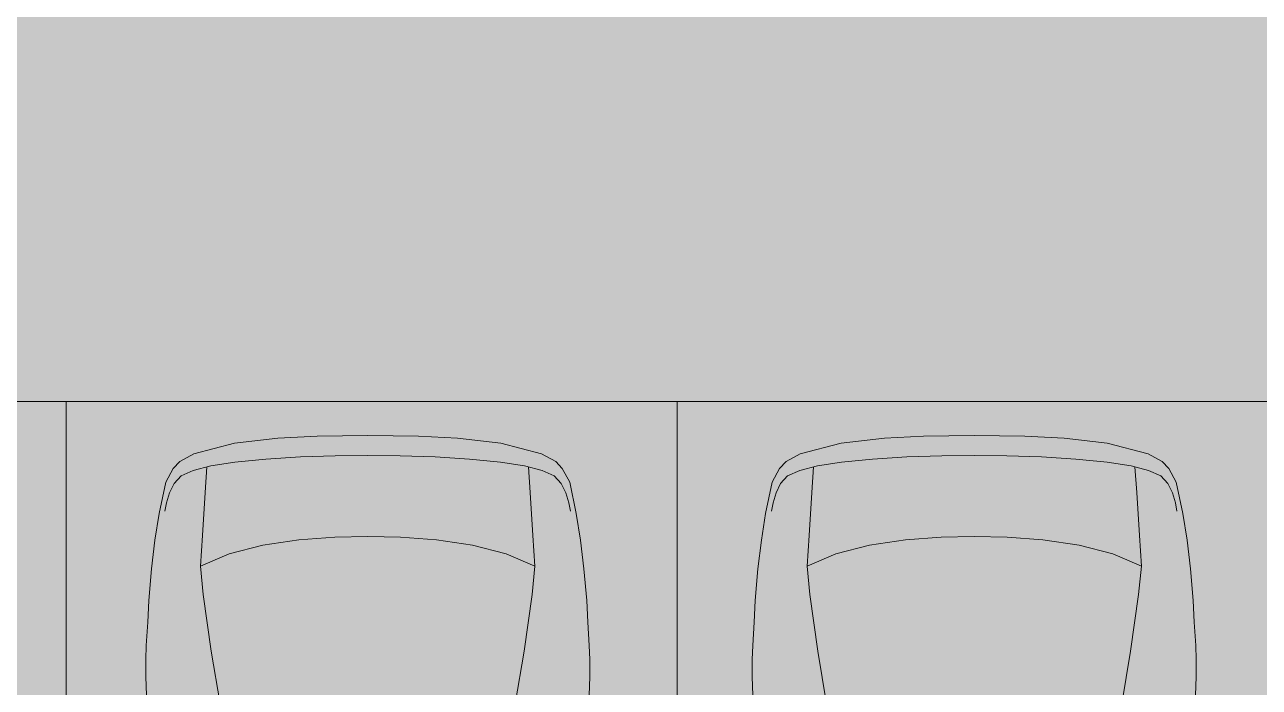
# Model space of a CAD drawing. Header units: millimetres. Extents: x 141848 to 1648660, y -465012 to -151356.
# Drawn here: x 461567 to 466618, y -266857 to -264144 of the extents above; entities that cross this region are included whole.
import ezdxf

# ---------------------------------------------------------------- set-up
doc = ezdxf.new("R2010")
doc.units = ezdxf.units.MM
doc.header["$MEASUREMENT"] = 0
doc.layers.add('Extérieur - Environnement', color=7, linetype='Continuous')

msp = doc.modelspace()

# ---------------------------------------------------------------- hatches: boundary and pattern name
at = {"linetype": 'Continuous', "lineweight": 0, "true_color": 0x6f6f6f}
h = msp.add_hatch(color=8, dxfattribs=at)
h.paths.add_polyline_path([(360547.961, -275935.042), (360547.961, -295062.571), (487920.34, -293826.868), (487920.34, -270902.734), (487462.568, -270902.734), (472913.119, -271040.575), (472913.119, -163437.635), (371855.719, -163437.635), (371855.719, -271040.575), (371882.482, -271040.57), (371882.665, -272000.514, -0.40942736), (367883.201, -275935.042)])
h.paths.add_polyline_path([(377135.103, -260639.953), (373845.103, -260639.953), (373845.103, -248364.953), (373845.103, -243089.974), (373845.103, -242189.974), (377135.103, -242189.974)], flags=0)
h.paths.add_polyline_path([(415474.561, -260810.571), (380202.952, -260810.571), (380202.952, -230015.57), (380202.952, -193810.571), (380202.952, -171995.57), (431505.799, -171995.57), (464309.564, -171995.57), (464309.564, -262266.885), (436549.587, -262266.885), (436549.587, -189810.571), (412055.061, -189810.571), (412055.061, -201780.57), (412055.061, -204495.57), (415454.069, -204495.57), (415454.069, -208495.57), (415454.069, -218295.57), (405655.061, -218295.57), (405655.061, -222495.57), (415474.561, -222495.57)], flags=0)
h.paths.add_polyline_path([(381436.562, -269433.913, -0.09031866), (381558.292, -268727.623, -0.20144873), (382612.158, -267592.74, -0.10421145), (383417.525, -267415.055), (384017.498, -267409.371, -0.10404461), (384824.873, -267571.244, -0.23825546), (385983.776, -268953.318, -0.05518862), (386036.355, -269390.334), (386038.45, -269611.438), (386050.565, -270890.267), (385792.102, -271892.761, -0.26794919), (384069.602, -272909.124), (383469.629, -272914.808, -0.19371746), (382078.771, -272370.185, -0.07056876), (381728.183, -271931.262, -0.1316525), (381450.772, -270933.845)], flags=0)
h.paths.add_polyline_path([(392016.505, -273452.052), (392030.007, -267377.824, -0.3805567), (394016.505, -265609.826), (394094.233, -265609.826), (394094.233, -270609.826), (409094.233, -270609.826), (409094.233, -265609.826), (414055.71, -265609.826, -0.41421356), (415555.71, -267109.826), (415555.71, -273660.699, -0.34550161), (413836.804, -275433.432), (394027.271, -275599.002, -0.4157911), (392016.505, -273599.031)], flags=0)
h.paths.add_polyline_path([(424209.612, -271504.083, -0.13447393), (423930.467, -270484.937), (423930.467, -268984.937, -0.41421356), (425930.467, -266984.937), (426530.467, -266984.937, -0.41421356), (428530.467, -268984.937), (428530.467, -270484.937, -0.12882035), (428273.55, -271465.581, -0.27093629), (426530.467, -272484.937), (425930.467, -272484.937, -0.26498)], flags=0)
h.paths.add_polyline_path([(436562.206, -273329.325), (436569.468, -267730.336, -0.09856151), (436800.237, -266943.721), (436817.2, -266951.545, -0.258849), (438654.998, -265605.827), (438652.661, -265587.294), (439337.088, -265587.294), (439337.088, -265687.294), (439337.088, -270687.294), (469237.088, -270687.294), (469237.088, -265687.294), (470907.523, -265687.294), (472885.813, -265687.294), (472885.813, -267687.294), (472885.813, -271062.255, 0.00134576), (472885.842, -271073.021), (472896.728, -273095.233, -0.41421356), (470907.523, -275105.97), (462184.053, -275105.97, -0.00518896), (462130.957, -275116.103), (454147.511, -275196.191), (438770.531, -275253.24, -0.38655333), (436572.608, -273475.385, -0.02518922)], flags=0)
at = {"linetype": 'Continuous', "lineweight": 0, "true_color": 0xa7a7a7}
msp.add_hatch(color=253, dxfattribs=at).paths.add_polyline_path([(453558.776, -266063.202, 1), (463558.776, -266063.202, 1)])

# ---------------------------------------------------------------- linework, layer by layer
at = {"color": 255, "linetype": 'Continuous', "lineweight": 5, "flags": 128}
for points in [[(461737.088, -265687.294), (459237.088, -265687.294)], [(461737.088, -265687.294), (461737.088, -270687.294)], [(464237.088, -265687.294), (461737.088, -265687.294)], [(461737.088, -270687.294), (461737.088, -265687.294)], [(464237.088, -265687.294), (464237.088, -270687.294)], [(466737.088, -265687.294), (464237.088, -265687.294)], [(464237.088, -270687.294), (464237.088, -265687.294)]]:
    msp.add_lwpolyline(points, dxfattribs=at)
at = {"layer": 'Extérieur - Environnement', "color": 7, "linetype": 'Continuous', "lineweight": 13}
for p, q in [((462602.889, -265837.164), (462425.949, -265858.076)), ((462425.949, -265858.076), (462602.889, -265837.164)), ((462763.018, -265828.356), (462602.889, -265837.164)), ((462602.889, -265837.164), (462763.018, -265828.356)), ((462970.461, -265825.764), (462763.018, -265828.356)), ((462763.018, -265828.356), (462970.461, -265825.764)), ((463177.904, -265828.356), (462970.461, -265825.764)), ((463177.904, -265828.356), (462970.461, -265825.764)), ((463338.033, -265837.164), (463177.904, -265828.356)), ((463338.033, -265837.164), (463177.904, -265828.356)), ((463514.973, -265858.076), (463338.033, -265837.164)), ((463514.973, -265858.076), (463338.033, -265837.164)), ((465084.336, -265837.164), (464907.396, -265858.076)), ((464907.396, -265858.076), (465084.336, -265837.164)), ((465244.465, -265828.356), (465084.336, -265837.164)), ((465084.336, -265837.164), (465244.465, -265828.356)), ((465451.908, -265825.764), (465244.465, -265828.356)), ((465244.465, -265828.356), (465451.908, -265825.764)), ((465659.351, -265828.356), (465451.908, -265825.764)), ((465659.351, -265828.356), (465451.908, -265825.764)), ((465819.48, -265837.164), (465659.351, -265828.356)), ((465819.48, -265837.164), (465659.351, -265828.356)), ((465996.42, -265858.076), (465819.48, -265837.164)), ((465996.42, -265858.076), (465819.48, -265837.164)), ((462258.925, -265900.703), (462201.329, -265932.912)), ((462201.329, -265932.912), (462258.925, -265900.703)), ((462425.949, -265858.076), (462258.925, -265900.703)), ((462258.925, -265900.703), (462425.949, -265858.076)), ((463681.997, -265900.703), (463514.973, -265858.076)), ((463681.997, -265900.703), (463514.973, -265858.076)), ((463739.593, -265932.912), (463681.997, -265900.703)), ((463739.593, -265932.912), (463681.997, -265900.703)), ((464740.372, -265900.703), (464682.776, -265932.912)), ((464682.776, -265932.912), (464740.372, -265900.703)), ((464907.396, -265858.076), (464740.372, -265900.703)), ((464740.372, -265900.703), (464907.396, -265858.076)), ((466163.444, -265900.703), (465996.42, -265858.076)), ((466163.444, -265900.703), (465996.42, -265858.076)), ((466221.04, -265932.912), (466163.444, -265900.703)), ((466221.04, -265932.912), (466163.444, -265900.703)), ((462201.329, -265932.912), (462174.467, -265961.821)), ((462174.467, -265961.821), (462201.329, -265932.912)), ((462328.699, -265950.545), (462256.775, -265969.4)), ((462328.699, -265950.545), (462427.016, -265935.102)), ((462426.998, -265935.105), (462554.226, -265922.562)), ((462554.226, -265922.562), (462694.785, -265914.145)), ((462694.785, -265914.145), (462837.334, -265909.477)), ((462837.334, -265909.477), (462970.461, -265908.163)), ((463103.588, -265909.477), (462970.461, -265908.163)), ((463246.137, -265914.145), (463103.588, -265909.477)), ((463386.696, -265922.562), (463246.137, -265914.145)), ((463513.924, -265935.105), (463386.696, -265922.562)), ((463612.223, -265950.545), (463513.906, -265935.102)), ((463612.223, -265950.545), (463684.147, -265969.4)), ((463766.455, -265961.821), (463739.593, -265932.912)), ((463766.455, -265961.821), (463739.593, -265932.912)), ((464682.776, -265932.912), (464655.914, -265961.821)), ((464655.914, -265961.821), (464682.776, -265932.912)), ((464810.146, -265950.545), (464738.222, -265969.4)), ((464810.146, -265950.545), (464908.463, -265935.102)), ((464908.445, -265935.105), (465035.673, -265922.562)), ((465035.673, -265922.562), (465176.232, -265914.145)), ((465176.232, -265914.145), (465318.781, -265909.477)), ((465318.781, -265909.477), (465451.908, -265908.163)), ((465585.035, -265909.477), (465451.908, -265908.163)), ((465727.584, -265914.145), (465585.035, -265909.477)), ((465868.143, -265922.562), (465727.584, -265914.145)), ((465995.371, -265935.105), (465868.143, -265922.562)), ((466093.67, -265950.545), (465995.353, -265935.102)), ((466093.67, -265950.545), (466165.594, -265969.4)), ((466247.902, -265961.821), (466221.04, -265932.912)), ((466247.902, -265961.821), (466221.04, -265932.912)), ((462174.467, -265961.821), (462143.816, -266016.54)), ((462143.816, -266016.54), (462174.467, -265961.821)), ((462178.476, -266022.127), (462207.097, -265991.939)), ((462207.097, -265991.939), (462256.775, -265969.4)), ((462312.734, -265954.731), (462305.602, -266059.811)), ((463628.188, -265954.731), (463635.32, -266059.811)), ((463733.825, -265991.939), (463684.147, -265969.4)), ((463762.446, -266022.127), (463733.825, -265991.939)), ((463797.106, -266016.54), (463766.455, -265961.821)), ((463797.106, -266016.54), (463766.455, -265961.821)), ((464655.914, -265961.821), (464625.263, -266016.54)), ((464625.263, -266016.54), (464655.914, -265961.821)), ((464659.923, -266022.127), (464688.544, -265991.939)), ((464688.544, -265991.939), (464738.222, -265969.4)), ((464794.181, -265954.731), (464787.049, -266059.811)), ((466109.635, -265954.731), (466116.767, -266059.811)), ((466215.272, -265991.939), (466165.594, -265969.4)), ((466243.893, -266022.127), (466215.272, -265991.939)), ((466278.553, -266016.54), (466247.902, -265961.821)), ((466278.553, -266016.54), (466247.902, -265961.821)), ((462143.816, -266016.54), (462116.92, -266145.59)), ((462116.92, -266145.59), (462143.816, -266016.54)), ((462159.614, -266060.723), (462178.476, -266022.127)), ((463781.308, -266060.723), (463762.446, -266022.127)), ((463824.002, -266145.59), (463797.106, -266016.54)), ((463824.002, -266145.59), (463797.106, -266016.54)), ((464625.263, -266016.54), (464598.367, -266145.59)), ((464598.367, -266145.59), (464625.263, -266016.54)), ((464641.061, -266060.723), (464659.923, -266022.127)), ((466262.755, -266060.723), (466243.893, -266022.127)), ((466305.449, -266145.59), (466278.553, -266016.54)), ((466305.449, -266145.59), (466278.553, -266016.54)), ((462140.936, -266135.297), (462147.333, -266101.535)), ((462147.333, -266101.535), (462159.614, -266060.723)), ((462305.602, -266059.811), (462294.706, -266235.469)), ((463635.32, -266059.811), (463646.216, -266235.469)), ((463793.588, -266101.535), (463781.308, -266060.723)), ((463799.986, -266135.297), (463793.588, -266101.535)), ((464622.383, -266135.297), (464628.781, -266101.535)), ((464628.781, -266101.535), (464641.061, -266060.723)), ((464787.049, -266059.811), (464776.153, -266235.469)), ((466116.767, -266059.811), (466127.663, -266235.469)), ((466275.036, -266101.535), (466262.755, -266060.723)), ((466281.433, -266135.297), (466275.036, -266101.535)), ((462116.92, -266145.59), (462099.626, -266254.371)), ((462116.92, -266145.59), (462099.626, -266254.371)), ((463841.296, -266254.371), (463824.002, -266145.59)), ((463824.002, -266145.59), (463841.296, -266254.371)), ((464598.367, -266145.59), (464581.073, -266254.371)), ((464598.367, -266145.59), (464581.073, -266254.371)), ((466322.743, -266254.371), (466305.449, -266145.59)), ((466305.449, -266145.59), (466322.743, -266254.371)), ((462099.627, -266254.36), (462085.804, -266372.439)), ((462099.627, -266254.36), (462085.804, -266372.439)), ((462099.626, -266254.371), (462099.627, -266254.36)), ((462294.706, -266235.469), (462286.415, -266361.049)), ((462689.179, -266253.728), (462541.623, -266275.57)), ((462835.708, -266242.406), (462689.179, -266253.728)), ((462970.461, -266238.96), (462835.708, -266242.406)), ((462970.461, -266238.96), (463105.214, -266242.406)), ((463105.214, -266242.406), (463251.743, -266253.728)), ((463251.743, -266253.728), (463399.299, -266275.57)), ((463646.216, -266235.469), (463654.507, -266361.049)), ((463841.294, -266254.36), (463855.118, -266372.439)), ((463855.118, -266372.439), (463841.296, -266254.371)), ((464581.075, -266254.36), (464567.251, -266372.439)), ((464581.075, -266254.36), (464567.251, -266372.439)), ((464581.073, -266254.371), (464581.075, -266254.36)), ((464776.153, -266235.469), (464767.862, -266361.049)), ((465170.626, -266253.728), (465023.07, -266275.57)), ((465317.155, -266242.406), (465170.626, -266253.728)), ((465451.908, -266238.96), (465317.155, -266242.406)), ((465451.908, -266238.96), (465586.661, -266242.406)), ((465586.661, -266242.406), (465733.19, -266253.728)), ((465733.19, -266253.728), (465880.746, -266275.57)), ((466127.663, -266235.469), (466135.954, -266361.049)), ((466322.742, -266254.36), (466336.565, -266372.439)), ((466336.565, -266372.439), (466322.743, -266254.371)), ((462541.623, -266275.57), (462403.803, -266310.612)), ((463399.299, -266275.57), (463537.119, -266310.612)), ((465023.07, -266275.57), (464885.25, -266310.612)), ((465880.746, -266275.57), (466018.566, -266310.612)), ((462403.803, -266310.612), (462286.482, -266361.74)), ((463537.119, -266310.612), (463654.439, -266361.74)), ((464885.25, -266310.612), (464767.93, -266361.74)), ((466018.566, -266310.612), (466135.887, -266361.74)), ((462085.804, -266372.439), (462074.281, -266500.926)), ((462074.281, -266500.926), (462085.804, -266372.439)), ((462286.415, -266361.049), (462297.755, -266476.985)), ((463654.507, -266361.049), (463643.166, -266476.985)), ((463866.641, -266500.926), (463855.118, -266372.439)), ((463866.641, -266500.926), (463855.118, -266372.439)), ((464567.251, -266372.439), (464555.728, -266500.926)), ((464555.728, -266500.926), (464567.251, -266372.439)), ((464767.862, -266361.049), (464779.203, -266476.985)), ((466135.954, -266361.049), (466124.614, -266476.985)), ((466348.088, -266500.926), (466336.565, -266372.439)), ((466348.088, -266500.926), (466336.565, -266372.439)), ((462074.281, -266500.926), (462070.485, -266589.935)), ((462070.485, -266589.935), (462074.281, -266500.926)), ((462297.755, -266476.985), (462330.555, -266709.08)), ((463643.166, -266476.985), (463610.367, -266709.08)), ((463870.437, -266589.935), (463866.641, -266500.926)), ((463870.437, -266589.935), (463866.641, -266500.926)), ((464555.728, -266500.926), (464551.932, -266589.935)), ((464551.932, -266589.935), (464555.728, -266500.926)), ((464779.203, -266476.985), (464812.002, -266709.08)), ((466124.614, -266476.985), (466091.814, -266709.08)), ((466351.884, -266589.935), (466348.088, -266500.926)), ((466351.884, -266589.935), (466348.088, -266500.926)), ((462070.485, -266589.935), (462064.06, -266685.688)), ((462064.06, -266685.688), (462070.485, -266589.935)), ((463876.861, -266685.688), (463870.437, -266589.935)), ((463876.861, -266685.688), (463870.437, -266589.935)), ((464551.932, -266589.935), (464545.508, -266685.688)), ((464545.508, -266685.688), (464551.932, -266589.935)), ((466358.309, -266685.688), (466351.884, -266589.935)), ((466358.309, -266685.688), (466351.884, -266589.935)), ((462064.06, -266685.688), (462062.296, -266743.57)), ((462062.296, -266743.57), (462064.06, -266685.688)), ((462330.555, -266709.08), (462366.727, -266924.692)), ((463610.367, -266709.08), (463574.195, -266924.692)), ((463878.626, -266743.57), (463876.861, -266685.688)), ((463878.626, -266743.57), (463876.861, -266685.688)), ((464545.508, -266685.688), (464543.743, -266743.57)), ((464543.743, -266743.57), (464545.508, -266685.688)), ((464812.002, -266709.08), (464848.174, -266924.692)), ((466091.814, -266709.08), (466055.642, -266924.692)), ((466360.073, -266743.57), (466358.309, -266685.688)), ((466360.073, -266743.57), (466358.309, -266685.688)), ((462062.296, -266743.57), (462062.251, -266812.144)), ((462062.296, -266743.57), (462062.251, -266812.144)), ((463878.671, -266812.144), (463878.626, -266743.57)), ((463878.626, -266743.57), (463878.671, -266812.144)), ((464543.743, -266743.57), (464543.698, -266812.144)), ((464543.743, -266743.57), (464543.698, -266812.144)), ((466360.118, -266812.144), (466360.073, -266743.57)), ((466360.073, -266743.57), (466360.118, -266812.144)), ((462062.251, -266812.144), (462069.512, -267015.116)), ((462069.512, -267015.116), (462062.251, -266812.144)), ((463871.41, -267015.116), (463878.671, -266812.144)), ((463871.41, -267015.116), (463878.671, -266812.144)), ((464543.698, -266812.144), (464550.959, -267015.116)), ((464550.959, -267015.116), (464543.698, -266812.144)), ((466352.857, -267015.116), (466360.118, -266812.144)), ((466352.857, -267015.116), (466360.118, -266812.144))]:
    msp.add_line(p, q, dxfattribs=at)

doc.saveas('drawing.dxf')
